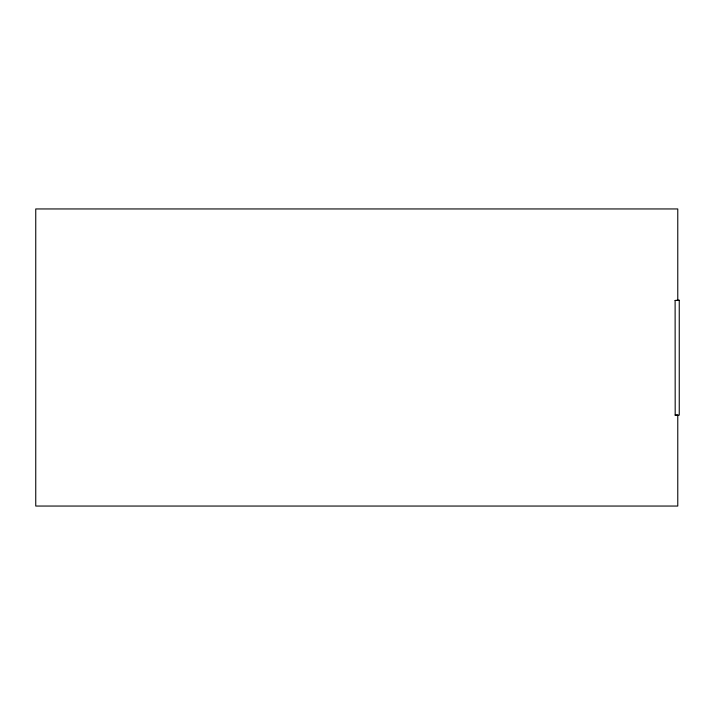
<?xml version="1.0" encoding="UTF-8"?>
<svg xmlns="http://www.w3.org/2000/svg" width="715" height="715" viewBox="0 0 715 715"><rect width="100%" height="100%" fill="white"/><g stroke="black" fill="none" stroke-linecap="round" stroke-linejoin="round"><path stroke-width="1.07" d="M679.25 300.47L675.112 300.47M677.775 300.443L675.112 300.461L675.183 415.129L679.25 415.12L679.25 300.166L677.087 300.166M675.112 415.111L677.775 415.093M677.775 300.541L677.775 208.95L35.75 208.95L35.75 506.05L677.775 506.05L677.775 415.576"/></g></svg>
